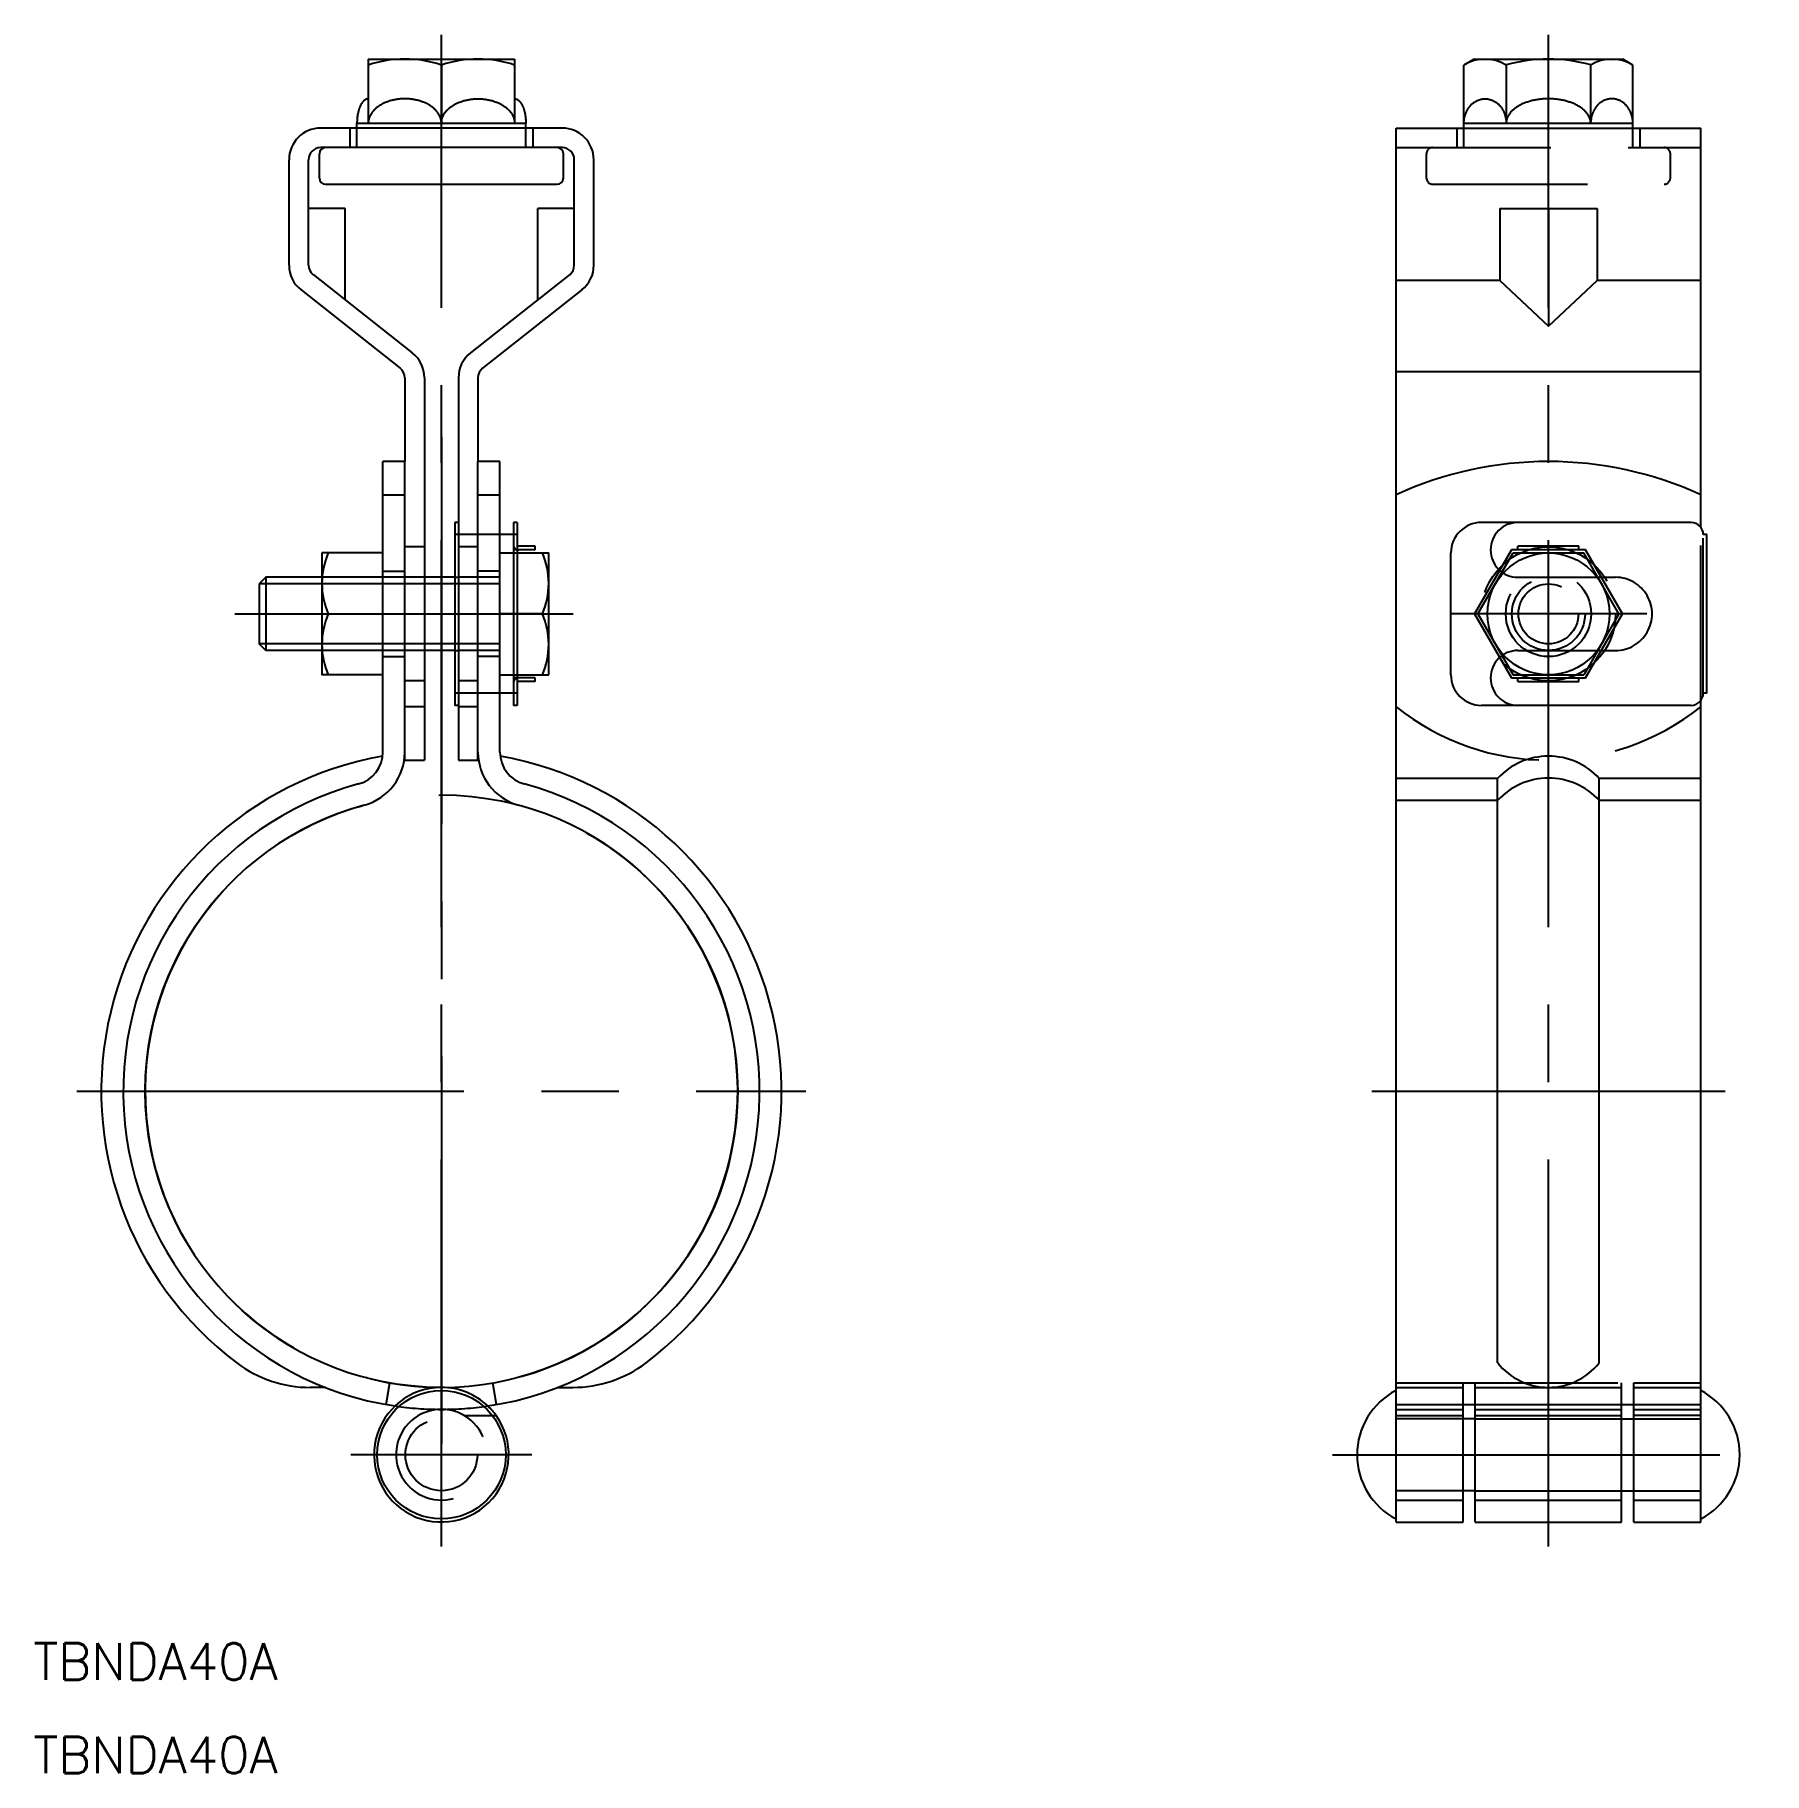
# Model space of a CAD drawing. Extents: x -33 to 108, y -56 to 87.
import ezdxf

# ---------------------------------------------------------------- set-up
doc = ezdxf.new("R2010")
doc.units = 0
for name, pattern in [('CENTER', [50.8, 31.75, -6.35, 6.35, -6.35]), ('DASHED', [19.05, 12.7, -6.35]), ('PHANTOM', [63.5, 31.75, -6.35, 6.35, -6.35, 6.35, -6.35])]:
    doc.linetypes.add(name, pattern=pattern)
doc.layers.get('0').update_dxf_attribs({"linetype": 'CONTINUOUS'})
doc.layers.add('CENTER', color=1, linetype='CENTER')
doc.styles.get("Standard").update_dxf_attribs({"font": 'txt.shx', "height": 3, "bigfont": 'bigfont.shx'})

msp = doc.modelspace()

# ---------------------------------------------------------------- linework, layer by layer
at = {"color": 7, "linetype": 'CONTINUOUS'}
for p, q in [((-6, 84.65), (6, 84.65)), ((-6, 84.65), (-6, 79.4)), ((0, 84.17), (0, 79.4)), ((6, 84.65), (6, 79.4)), ((84.71, 84.65), (83.87, 84.17)), ((83.87, 79), (83.87, 84.17)), ((84.71, 84.65), (96.89, 84.65)), ((87.33, 84.17), (87.33, 79.4)), ((94.26, 84.17), (94.26, 79.4)), ((97.73, 84.17), (96.89, 84.65)), ((97.73, 79), (97.73, 84.17)), ((9.9, 79), (-9.9, 79)), ((-6.93, 79.4), (6.93, 79.4)), ((-6.93, 79), (-6.93, 79.4)), ((6.93, 79), (6.93, 79.4)), ((78.3, 79), (103.3, 79)), ((78.3, 48.93), (78.3, 79)), ((83.87, 79.4), (97.73, 79.4)), ((103.3, 48.93), (103.3, 79)), ((9.9, 77.4), (-9.9, 77.4)), ((-12.5, 67.76), (-12.5, 76.4)), ((-10.9, 67.76), (-10.9, 76.4)), ((-10, 74.9), (-10, 76.9)), ((10, 74.9), (10, 76.9)), ((10.9, 67.76), (10.9, 76.4)), ((12.5, 67.76), (12.5, 76.4)), ((-9.5, 74.4), (9.5, 74.4)), ((-7.9, 72.4), (-10.9, 72.4)), ((-7.9, 64.91), (-7.9, 72.4)), ((7.9, 64.91), (7.9, 72.4)), ((10.9, 72.4), (7.9, 72.4)), ((86.8, 72.4), (86.8, 66.5)), ((86.8, 72.4), (94.8, 72.4)), ((90.8, 72.4), (90.8, 62.75)), ((94.8, 72.4), (94.8, 66.5)), ((-11.51, 65.72), (-3.38, 59.3)), ((-10.52, 66.98), (-2.39, 60.56)), ((10.52, 66.98), (2.39, 60.56)), ((11.51, 65.72), (3.38, 59.3)), ((86.8, 66.5), (78.3, 66.5)), ((86.8, 66.5), (90.8, 62.75)), ((90.8, 62.75), (94.8, 66.5)), ((103.3, 66.5), (94.8, 66.5)), ((-3, 58.52), (-3, 51.65)), ((-1.4, 58.52), (-1.4, 27.15)), ((1.4, 58.52), (1.4, 27.15)), ((3, 58.52), (3, 51.65)), ((103.3, 59), (78.3, 59)), ((-4.8, 27.81), (-4.8, 51.65)), ((-3, 51.65), (-4.8, 51.65)), ((-3, 27.81), (-3, 51.65)), ((3, 27.81), (3, 51.65)), ((4.8, 51.65), (3, 51.65)), ((4.8, 27.81), (4.8, 51.65)), ((-4.8, 48.93), (-3, 48.93)), ((3, 48.93), (4.8, 48.93)), ((78.3, -35.35), (78.3, 48.93)), ((103.3, 46.25), (103.3, 48.93)), ((1.1, 46.65), (1.1, 42.15)), ((1.4, 46.65), (1.1, 46.65)), ((1.4, 46.65), (1.4, 41.65)), ((5.9, 45.65), (4.8, 45.65)), ((5.9, 46.65), (5.9, 31.65)), ((6.2, 46.65), (5.9, 46.65)), ((6.2, 46.65), (6.2, 31.65)), ((102.5, 46.65), (85.3, 46.65)), ((103.8, 45.65), (103.5, 45.65)), ((103.8, 32.65), (103.8, 45.65)), ((7.7, 44.7), (6.35, 44.7)), ((7.7, 44.4), (6.35, 44.4)), ((7.7, 44.4), (7.7, 44.7)), ((87.77, 44.4), (84.74, 39.15)), ((93.83, 44.4), (87.77, 44.4)), ((93.3, 44.7), (88.3, 44.7)), ((88.3, 44.4), (88.3, 44.7)), ((93.3, 44.4), (93.3, 44.7)), ((96.86, 39.15), (93.83, 44.4)), ((-9.8, 44.15), (-9.8, 34.15)), ((-4.8, 44.15), (-9.8, 44.15)), ((4.8, 44.15), (5.9, 44.15)), ((6.2, 44.15), (8.8, 44.15)), ((8.8, 34.15), (8.8, 44.15)), ((82.8, 34.15), (82.8, 44.15)), ((85.02, 39.15), (87.91, 44.15)), ((87.91, 44.15), (93.69, 44.15)), ((96.57, 39.15), (93.69, 44.15)), ((-14.4, 42.15), (-14.94, 41.61)), ((-14.94, 41.61), (-14.94, 36.7)), ((-9.8, 42.15), (-14.4, 42.15)), ((-14.4, 42.15), (-14.4, 36.15)), ((1.1, 42.15), (-1.4, 42.15)), ((1.1, 42.15), (1.4, 42.15)), ((-9.29, 39.15), (-4.8, 39.15)), ((5.9, 39.15), (4.8, 39.15)), ((8.29, 39.15), (6.2, 39.15)), ((84.74, 39.15), (87.77, 33.9)), ((85.02, 39.15), (87.91, 34.15)), ((96.57, 39.15), (93.69, 34.15)), ((93.83, 33.9), (96.86, 39.15)), ((-14.4, 36.15), (-14.94, 36.7)), ((-9.8, 36.15), (-14.4, 36.15)), ((1.1, 36.15), (-1.4, 36.15)), ((1.1, 36.15), (1.1, 31.65)), ((1.1, 36.15), (1.4, 36.15)), ((1.4, 36.65), (1.4, 31.65)), ((-4.8, 34.15), (-9.8, 34.15)), ((4.8, 34.15), (5.9, 34.15)), ((6.2, 34.15), (8.8, 34.15)), ((7.7, 33.9), (6.35, 33.9)), ((7.7, 33.6), (6.35, 33.6)), ((7.7, 33.6), (7.7, 33.9)), ((87.77, 33.9), (93.83, 33.9)), ((87.91, 34.15), (93.69, 34.15)), ((88.3, 33.6), (88.3, 33.9)), ((88.3, 33.6), (93.3, 33.6)), ((93.3, 33.6), (93.3, 33.9)), ((-1.4, 31.54), (-3, 31.54)), ((1.4, 31.65), (1.1, 31.65)), ((3, 31.54), (1.4, 31.54)), ((5.9, 32.65), (4.8, 32.65)), ((6.2, 31.65), (5.9, 31.65)), ((102.5, 31.65), (85.3, 31.65)), ((103.3, -35.35), (103.3, 32.05)), ((103.8, 32.65), (103.5, 32.65)), ((-3, 27.15), (-3, 27.81)), ((-3, 27.15), (-1.4, 27.15)), ((1.4, 27.15), (3, 27.15)), ((3, 27.15), (3, 27.81)), ((86.63, 25.65), (78.3, 25.65)), ((86.63, -22.29), (86.63, 25.65)), ((94.96, -22.29), (94.96, 25.65)), ((103.3, 25.65), (94.96, 25.65)), ((-4.53, -25.7), (-4.22, -23.93)), ((-4.22, -23.93), (-4.22, -23.93)), ((-9.52, -24.3), (-10.77, -24.3)), ((9.52, -24.3), (10.77, -24.3)), ((4.17, -26.6), (4.48, -26.6)), ((78.3, -26.6), (83.8, -26.6)), ((83.8, -25.7), (97.8, -25.7)), ((83.8, -35.35), (83.8, -25.7)), ((84.8, -26.87), (83.8, -26.87)), ((84.8, -35.35), (84.8, -25.7)), ((96.8, -35.35), (96.8, -25.7)), ((96.8, -26.87), (97.8, -26.87)), ((97.8, -35.35), (97.8, -25.7)), ((103.3, -26.6), (97.8, -26.6)), ((84.8, -32.77), (83.8, -32.77)), ((96.8, -32.77), (97.8, -32.77)), ((78.3, -35.35), (83.8, -35.35)), ((84.8, -35.35), (96.8, -35.35)), ((97.8, -35.35), (103.3, -35.35))]:
    msp.add_line(p, q, dxfattribs=at)
at = {"color": 3, "linetype": 'DASHED'}
for p, q in [((-7.5, 79), (-7.5, 77.4)), ((-6.93, 77.4), (-6.93, 79)), ((6.93, 77.4), (6.93, 79)), ((7.5, 79), (7.5, 77.4)), ((83.3, 77.4), (83.3, 79)), ((83.87, 77.4), (83.87, 79)), ((97.73, 77.4), (97.73, 79)), ((98.3, 79), (98.3, 77.4)), ((78.3, 77.4), (103.3, 77.4)), ((80.8, 74.9), (80.8, 76.9)), ((100.8, 74.9), (100.8, 76.9)), ((81.3, 74.4), (100.3, 74.4)), ((1.4, 45.65), (1.1, 45.65)), ((4.8, 45.65), (1.4, 45.65)), ((6.2, 45.65), (5.9, 45.65)), ((103.3, 32.05), (103.3, 46.25)), ((103.5, 32.65), (103.5, 45.65)), ((-1.4, 44.65), (-3, 44.65)), ((3, 44.65), (1.4, 44.65)), ((6.2, 44.4), (5.9, 44.4)), ((5.9, 44.15), (6.2, 44.15)), ((-1.4, 42.15), (-9.8, 42.15)), ((-1.4, 41.61), (-9.8, 41.61)), ((-4.8, 42.65), (-3, 42.65)), ((1.1, 42.15), (1.1, 36.15)), ((4.8, 42.15), (1.4, 42.15)), ((1.4, 41.65), (1.4, 36.65)), ((4.8, 41.61), (1.4, 41.61)), ((4.8, 42.65), (3, 42.65)), ((88.3, 42.15), (96.3, 42.15)), ((6.2, 39.15), (5.9, 39.15)), ((6.2, 39.15), (5.9, 39.15)), ((-1.4, 36.7), (-9.8, 36.7)), ((-1.4, 36.15), (-9.8, 36.15)), ((-4.8, 35.65), (-3, 35.65)), ((4.8, 36.7), (1.4, 36.7)), ((4.8, 36.15), (1.4, 36.15)), ((4.8, 35.65), (3, 35.65)), ((88.3, 36.15), (96.3, 36.15)), ((-1.4, 33.65), (-3, 33.65)), ((3, 33.65), (1.4, 33.65)), ((5.9, 34.15), (6.2, 34.15)), ((6.2, 33.9), (5.9, 33.9)), ((1.4, 32.65), (1.1, 32.65)), ((4.8, 32.65), (1.4, 32.65)), ((6.2, 32.65), (5.9, 32.65)), ((86.63, 23.85), (78.3, 23.85)), ((103.3, 23.85), (94.96, 23.85)), ((4.53, -25.7), (4.22, -23.93)), ((78.3, -23.93), (83.8, -23.93)), ((83.8, -23.93), (97.8, -23.93)), ((83.8, -25.7), (83.8, -23.93)), ((84.8, -25.7), (84.8, -23.93)), ((96.8, -25.7), (96.8, -23.93)), ((97.8, -25.7), (97.8, -23.93)), ((97.8, -23.93), (103.3, -23.93)), ((78.3, -24.3), (83.8, -24.3)), ((84.8, -24.3), (96.8, -24.3)), ((97.8, -24.3), (103.3, -24.3)), ((1.86, -26.6), (4.17, -26.6)), ((78.3, -25.7), (83.8, -25.7)), ((78.3, -26.1), (83.8, -26.1)), ((83.8, -26.87), (78.3, -26.87)), ((84.8, -26.1), (96.8, -26.1)), ((84.8, -26.6), (96.8, -26.6)), ((84.8, -26.87), (96.8, -26.87)), ((97.8, -25.7), (103.3, -25.7)), ((97.8, -26.1), (103.3, -26.1)), ((97.8, -26.87), (103.3, -26.87)), ((83.8, -32.77), (78.3, -32.77)), ((84.8, -32.77), (96.8, -32.77)), ((97.8, -32.77), (103.3, -32.77)), ((78.3, -33.55), (83.8, -33.55)), ((84.8, -33.55), (96.8, -33.55)), ((97.8, -33.55), (103.3, -33.55))]:
    msp.add_line(p, q, dxfattribs=at)
at = {"color": 3, "linetype": 'CONTINUOUS'}
for p, q in [((-9.8, 41.61), (-14.94, 41.61)), ((1.4, 41.61), (-1.4, 41.61)), ((-9.8, 36.7), (-14.94, 36.7)), ((1.4, 36.7), (-1.4, 36.7))]:
    msp.add_line(p, q, dxfattribs=at)
at = {"color": 7, "linetype": 'CONTINUOUS'}
for points in [[(-6, 81.4, 0), (-6.01, 81.4, 0), (-6.02, 81.4, 0), (-6.03, 81.4, 0), (-6.05, 81.4, 0), (-6.06, 81.4, 0), (-6.07, 81.39, 0), (-6.08, 81.39, 0), (-6.09, 81.39, 0), (-6.1, 81.39, 0), (-6.11, 81.39, 0), (-6.12, 81.38, 0), (-6.14, 81.38, 0), (-6.15, 81.37, 0), (-6.16, 81.37, 0), (-6.17, 81.37, 0), (-6.18, 81.36, 0), (-6.19, 81.36, 0), (-6.2, 81.35, 0), (-6.21, 81.35, 0), (-6.23, 81.34, 0), (-6.24, 81.33, 0), (-6.25, 81.33, 0), (-6.26, 81.32, 0), (-6.27, 81.31, 0), (-6.28, 81.31, 0), (-6.29, 81.3, 0), (-6.3, 81.29, 0), (-6.31, 81.28, 0), (-6.32, 81.27, 0), (-6.33, 81.27, 0), (-6.34, 81.26, 0), (-6.36, 81.25, 0), (-6.37, 81.24, 0), (-6.38, 81.23, 0), (-6.39, 81.22, 0), (-6.4, 81.21, 0), (-6.41, 81.2, 0), (-6.42, 81.19, 0), (-6.43, 81.18, 0), (-6.44, 81.16, 0), (-6.45, 81.15, 0), (-6.46, 81.14, 0), (-6.47, 81.13, 0), (-6.48, 81.12, 0), (-6.49, 81.1, 0), (-6.5, 81.09, 0), (-6.51, 81.08, 0), (-6.52, 81.06, 0), (-6.53, 81.05, 0), (-6.53, 81.04, 0), (-6.54, 81.02, 0), (-6.55, 81.01, 0), (-6.56, 80.99, 0), (-6.57, 80.98, 0), (-6.58, 80.96, 0), (-6.59, 80.95, 0), (-6.6, 80.93, 0), (-6.61, 80.91, 0), (-6.61, 80.9, 0), (-6.62, 80.88, 0), (-6.63, 80.87, 0), (-6.64, 80.85, 0), (-6.65, 80.83, 0), (-6.66, 80.81, 0), (-6.66, 80.8, 0), (-6.67, 80.78, 0), (-6.68, 80.76, 0), (-6.69, 80.74, 0), (-6.7, 80.72, 0), (-6.7, 80.71, 0), (-6.71, 80.69, 0), (-6.72, 80.67, 0), (-6.72, 80.65, 0), (-6.73, 80.63, 0), (-6.74, 80.61, 0), (-6.75, 80.59, 0), (-6.75, 80.57, 0), (-6.76, 80.55, 0), (-6.77, 80.53, 0), (-6.77, 80.51, 0), (-6.78, 80.49, 0), (-6.78, 80.47, 0), (-6.79, 80.45, 0), (-6.8, 80.43, 0), (-6.8, 80.41, 0), (-6.81, 80.39, 0), (-6.81, 80.36, 0), (-6.82, 80.34, 0), (-6.82, 80.32, 0), (-6.83, 80.3, 0), (-6.83, 80.28, 0), (-6.84, 80.26, 0), (-6.84, 80.23, 0), (-6.85, 80.21, 0), (-6.85, 80.19, 0), (-6.86, 80.17, 0), (-6.86, 80.14, 0), (-6.87, 80.12, 0), (-6.87, 80.1, 0), (-6.87, 80.07, 0), (-6.88, 80.05, 0), (-6.88, 80.03, 0), (-6.88, 80, 0), (-6.89, 79.98, 0), (-6.89, 79.96, 0), (-6.89, 79.93, 0), (-6.9, 79.91, 0), (-6.9, 79.89, 0), (-6.9, 79.86, 0), (-6.91, 79.84, 0), (-6.91, 79.81, 0), (-6.91, 79.79, 0), (-6.91, 79.77, 0), (-6.91, 79.74, 0), (-6.92, 79.72, 0), (-6.92, 79.69, 0), (-6.92, 79.67, 0), (-6.92, 79.64, 0), (-6.92, 79.62, 0), (-6.92, 79.6, 0), (-6.92, 79.57, 0), (-6.93, 79.55, 0), (-6.93, 79.52, 0), (-6.93, 79.5, 0), (-6.93, 79.47, 0), (-6.93, 79.45, 0), (-6.93, 79.42, 0), (-6.93, 79.4, 0)], [(0, 79.4, 0), (0, 79.45, 0), (0, 79.5, 0), (-0.01, 79.55, 0), (-0.01, 79.6, 0), (-0.02, 79.64, 0), (-0.03, 79.69, 0), (-0.04, 79.74, 0), (-0.06, 79.79, 0), (-0.07, 79.84, 0), (-0.09, 79.89, 0), (-0.11, 79.93, 0), (-0.13, 79.98, 0), (-0.15, 80.03, 0), (-0.18, 80.07, 0), (-0.2, 80.12, 0), (-0.23, 80.17, 0), (-0.26, 80.21, 0), (-0.29, 80.26, 0), (-0.32, 80.3, 0), (-0.35, 80.34, 0), (-0.39, 80.39, 0), (-0.43, 80.43, 0), (-0.47, 80.47, 0), (-0.51, 80.51, 0), (-0.55, 80.55, 0), (-0.59, 80.59, 0), (-0.63, 80.63, 0), (-0.68, 80.67, 0), (-0.73, 80.71, 0), (-0.78, 80.74, 0), (-0.83, 80.78, 0), (-0.88, 80.81, 0), (-0.93, 80.85, 0), (-0.99, 80.88, 0), (-1.04, 80.91, 0), (-1.1, 80.95, 0), (-1.15, 80.98, 0), (-1.21, 81.01, 0), (-1.27, 81.04, 0), (-1.33, 81.06, 0), (-1.4, 81.09, 0), (-1.46, 81.12, 0), (-1.52, 81.14, 0), (-1.59, 81.16, 0), (-1.65, 81.19, 0), (-1.72, 81.21, 0), (-1.78, 81.23, 0), (-1.85, 81.25, 0), (-1.92, 81.27, 0), (-1.99, 81.28, 0), (-2.06, 81.3, 0), (-2.13, 81.31, 0), (-2.2, 81.33, 0), (-2.27, 81.34, 0), (-2.34, 81.35, 0), (-2.41, 81.36, 0), (-2.49, 81.37, 0), (-2.56, 81.38, 0), (-2.63, 81.39, 0), (-2.71, 81.39, 0), (-2.78, 81.39, 0), (-2.85, 81.4, 0), (-2.93, 81.4, 0), (-3, 81.4, 0), (-3.07, 81.4, 0), (-3.15, 81.4, 0), (-3.22, 81.39, 0), (-3.29, 81.39, 0), (-3.37, 81.39, 0), (-3.44, 81.38, 0), (-3.51, 81.37, 0), (-3.59, 81.36, 0), (-3.66, 81.35, 0), (-3.73, 81.34, 0), (-3.8, 81.33, 0), (-3.87, 81.31, 0), (-3.94, 81.3, 0), (-4.01, 81.28, 0), (-4.08, 81.27, 0), (-4.15, 81.25, 0), (-4.22, 81.23, 0), (-4.28, 81.21, 0), (-4.35, 81.19, 0), (-4.41, 81.16, 0), (-4.48, 81.14, 0), (-4.54, 81.12, 0), (-4.6, 81.09, 0), (-4.67, 81.06, 0), (-4.73, 81.04, 0), (-4.79, 81.01, 0), (-4.85, 80.98, 0), (-4.9, 80.95, 0), (-4.96, 80.91, 0), (-5.01, 80.88, 0), (-5.07, 80.85, 0), (-5.12, 80.81, 0), (-5.17, 80.78, 0), (-5.22, 80.74, 0), (-5.27, 80.71, 0), (-5.32, 80.67, 0), (-5.37, 80.63, 0), (-5.41, 80.59, 0), (-5.45, 80.55, 0), (-5.49, 80.51, 0), (-5.53, 80.47, 0), (-5.57, 80.43, 0), (-5.61, 80.39, 0), (-5.65, 80.34, 0), (-5.68, 80.3, 0), (-5.71, 80.26, 0), (-5.74, 80.21, 0), (-5.77, 80.17, 0), (-5.8, 80.12, 0), (-5.82, 80.07, 0), (-5.85, 80.03, 0), (-5.87, 79.98, 0), (-5.89, 79.93, 0), (-5.91, 79.89, 0), (-5.93, 79.84, 0), (-5.94, 79.79, 0), (-5.96, 79.74, 0), (-5.97, 79.69, 0), (-5.98, 79.64, 0), (-5.99, 79.6, 0), (-5.99, 79.55, 0), (-6, 79.5, 0), (-6, 79.45, 0), (-6, 79.4, 0)], [(0, 79.4, 0), (0, 79.45, 0), (0, 79.5, 0), (0.01, 79.55, 0), (0.01, 79.6, 0), (0.02, 79.64, 0), (0.03, 79.69, 0), (0.04, 79.74, 0), (0.06, 79.79, 0), (0.07, 79.84, 0), (0.09, 79.89, 0), (0.11, 79.93, 0), (0.13, 79.98, 0), (0.15, 80.03, 0), (0.18, 80.07, 0), (0.2, 80.12, 0), (0.23, 80.17, 0), (0.26, 80.21, 0), (0.29, 80.26, 0), (0.32, 80.3, 0), (0.35, 80.34, 0), (0.39, 80.39, 0), (0.43, 80.43, 0), (0.47, 80.47, 0), (0.51, 80.51, 0), (0.55, 80.55, 0), (0.59, 80.59, 0), (0.63, 80.63, 0), (0.68, 80.67, 0), (0.73, 80.71, 0), (0.78, 80.74, 0), (0.83, 80.78, 0), (0.88, 80.81, 0), (0.93, 80.85, 0), (0.99, 80.88, 0), (1.04, 80.91, 0), (1.1, 80.95, 0), (1.15, 80.98, 0), (1.21, 81.01, 0), (1.27, 81.04, 0), (1.33, 81.06, 0), (1.4, 81.09, 0), (1.46, 81.12, 0), (1.52, 81.14, 0), (1.59, 81.16, 0), (1.65, 81.19, 0), (1.72, 81.21, 0), (1.78, 81.23, 0), (1.85, 81.25, 0), (1.92, 81.27, 0), (1.99, 81.28, 0), (2.06, 81.3, 0), (2.13, 81.31, 0), (2.2, 81.33, 0), (2.27, 81.34, 0), (2.34, 81.35, 0), (2.41, 81.36, 0), (2.49, 81.37, 0), (2.56, 81.38, 0), (2.63, 81.39, 0), (2.71, 81.39, 0), (2.78, 81.39, 0), (2.85, 81.4, 0), (2.93, 81.4, 0), (3, 81.4, 0), (3.07, 81.4, 0), (3.15, 81.4, 0), (3.22, 81.39, 0), (3.29, 81.39, 0), (3.37, 81.39, 0), (3.44, 81.38, 0), (3.51, 81.37, 0), (3.59, 81.36, 0), (3.66, 81.35, 0), (3.73, 81.34, 0), (3.8, 81.33, 0), (3.87, 81.31, 0), (3.94, 81.3, 0), (4.01, 81.28, 0), (4.08, 81.27, 0), (4.15, 81.25, 0), (4.22, 81.23, 0), (4.28, 81.21, 0), (4.35, 81.19, 0), (4.41, 81.16, 0), (4.48, 81.14, 0), (4.54, 81.12, 0), (4.6, 81.09, 0), (4.67, 81.06, 0), (4.73, 81.04, 0), (4.79, 81.01, 0), (4.85, 80.98, 0), (4.9, 80.95, 0), (4.96, 80.91, 0), (5.01, 80.88, 0), (5.07, 80.85, 0), (5.12, 80.81, 0), (5.17, 80.78, 0), (5.22, 80.74, 0), (5.27, 80.71, 0), (5.32, 80.67, 0), (5.37, 80.63, 0), (5.41, 80.59, 0), (5.45, 80.55, 0), (5.49, 80.51, 0), (5.53, 80.47, 0), (5.57, 80.43, 0), (5.61, 80.39, 0), (5.65, 80.34, 0), (5.68, 80.3, 0), (5.71, 80.26, 0), (5.74, 80.21, 0), (5.77, 80.17, 0), (5.8, 80.12, 0), (5.82, 80.07, 0), (5.85, 80.03, 0), (5.87, 79.98, 0), (5.89, 79.93, 0), (5.91, 79.89, 0), (5.93, 79.84, 0), (5.94, 79.79, 0), (5.96, 79.74, 0), (5.97, 79.69, 0), (5.98, 79.64, 0), (5.99, 79.6, 0), (5.99, 79.55, 0), (6, 79.5, 0), (6, 79.45, 0), (6, 79.4, 0)], [(6, 81.4, 0), (6.01, 81.4, 0), (6.02, 81.4, 0), (6.03, 81.4, 0), (6.05, 81.4, 0), (6.06, 81.4, 0), (6.07, 81.39, 0), (6.08, 81.39, 0), (6.09, 81.39, 0), (6.1, 81.39, 0), (6.11, 81.39, 0), (6.12, 81.38, 0), (6.14, 81.38, 0), (6.15, 81.37, 0), (6.16, 81.37, 0), (6.17, 81.37, 0), (6.18, 81.36, 0), (6.19, 81.36, 0), (6.2, 81.35, 0), (6.21, 81.35, 0), (6.23, 81.34, 0), (6.24, 81.33, 0), (6.25, 81.33, 0), (6.26, 81.32, 0), (6.27, 81.31, 0), (6.28, 81.31, 0), (6.29, 81.3, 0), (6.3, 81.29, 0), (6.31, 81.28, 0), (6.32, 81.27, 0), (6.33, 81.27, 0), (6.34, 81.26, 0), (6.36, 81.25, 0), (6.37, 81.24, 0), (6.38, 81.23, 0), (6.39, 81.22, 0), (6.4, 81.21, 0), (6.41, 81.2, 0), (6.42, 81.19, 0), (6.43, 81.18, 0), (6.44, 81.16, 0), (6.45, 81.15, 0), (6.46, 81.14, 0), (6.47, 81.13, 0), (6.48, 81.12, 0), (6.49, 81.1, 0), (6.5, 81.09, 0), (6.51, 81.08, 0), (6.52, 81.06, 0), (6.53, 81.05, 0), (6.53, 81.04, 0), (6.54, 81.02, 0), (6.55, 81.01, 0), (6.56, 80.99, 0), (6.57, 80.98, 0), (6.58, 80.96, 0), (6.59, 80.95, 0), (6.6, 80.93, 0), (6.61, 80.91, 0), (6.61, 80.9, 0), (6.62, 80.88, 0), (6.63, 80.87, 0), (6.64, 80.85, 0), (6.65, 80.83, 0), (6.66, 80.81, 0), (6.66, 80.8, 0), (6.67, 80.78, 0), (6.68, 80.76, 0), (6.69, 80.74, 0), (6.7, 80.72, 0), (6.7, 80.71, 0), (6.71, 80.69, 0), (6.72, 80.67, 0), (6.72, 80.65, 0), (6.73, 80.63, 0), (6.74, 80.61, 0), (6.75, 80.59, 0), (6.75, 80.57, 0), (6.76, 80.55, 0), (6.77, 80.53, 0), (6.77, 80.51, 0), (6.78, 80.49, 0), (6.78, 80.47, 0), (6.79, 80.45, 0), (6.8, 80.43, 0), (6.8, 80.41, 0), (6.81, 80.39, 0), (6.81, 80.36, 0), (6.82, 80.34, 0), (6.82, 80.32, 0), (6.83, 80.3, 0), (6.83, 80.28, 0), (6.84, 80.26, 0), (6.84, 80.23, 0), (6.85, 80.21, 0), (6.85, 80.19, 0), (6.86, 80.17, 0), (6.86, 80.14, 0), (6.87, 80.12, 0), (6.87, 80.1, 0), (6.87, 80.07, 0), (6.88, 80.05, 0), (6.88, 80.03, 0), (6.88, 80, 0), (6.89, 79.98, 0), (6.89, 79.96, 0), (6.89, 79.93, 0), (6.9, 79.91, 0), (6.9, 79.89, 0), (6.9, 79.86, 0), (6.91, 79.84, 0), (6.91, 79.81, 0), (6.91, 79.79, 0), (6.91, 79.77, 0), (6.91, 79.74, 0), (6.92, 79.72, 0), (6.92, 79.69, 0), (6.92, 79.67, 0), (6.92, 79.64, 0), (6.92, 79.62, 0), (6.92, 79.6, 0), (6.92, 79.57, 0), (6.93, 79.55, 0), (6.93, 79.52, 0), (6.93, 79.5, 0), (6.93, 79.47, 0), (6.93, 79.45, 0), (6.93, 79.42, 0), (6.93, 79.4, 0)], [(83.87, 79.4, 0), (83.87, 79.45, 0), (83.87, 79.5, 0), (83.87, 79.55, 0), (83.88, 79.6, 0), (83.88, 79.64, 0), (83.89, 79.69, 0), (83.9, 79.74, 0), (83.9, 79.79, 0), (83.91, 79.84, 0), (83.92, 79.89, 0), (83.93, 79.93, 0), (83.94, 79.98, 0), (83.96, 80.03, 0), (83.97, 80.07, 0), (83.99, 80.12, 0), (84, 80.17, 0), (84.02, 80.21, 0), (84.04, 80.26, 0), (84.06, 80.3, 0), (84.07, 80.34, 0), (84.1, 80.39, 0), (84.12, 80.43, 0), (84.14, 80.47, 0), (84.16, 80.51, 0), (84.19, 80.55, 0), (84.21, 80.59, 0), (84.24, 80.63, 0), (84.26, 80.67, 0), (84.29, 80.71, 0), (84.32, 80.74, 0), (84.35, 80.78, 0), (84.38, 80.81, 0), (84.41, 80.85, 0), (84.44, 80.88, 0), (84.47, 80.91, 0), (84.5, 80.95, 0), (84.54, 80.98, 0), (84.57, 81.01, 0), (84.6, 81.04, 0), (84.64, 81.06, 0), (84.68, 81.09, 0), (84.71, 81.12, 0), (84.75, 81.14, 0), (84.79, 81.16, 0), (84.82, 81.19, 0), (84.86, 81.21, 0), (84.9, 81.23, 0), (84.94, 81.25, 0), (84.98, 81.27, 0), (85.02, 81.28, 0), (85.06, 81.3, 0), (85.1, 81.31, 0), (85.14, 81.33, 0), (85.18, 81.34, 0), (85.22, 81.35, 0), (85.26, 81.36, 0), (85.31, 81.37, 0), (85.35, 81.38, 0), (85.39, 81.39, 0), (85.43, 81.39, 0), (85.47, 81.39, 0), (85.52, 81.4, 0), (85.56, 81.4, 0), (85.6, 81.4, 0), (85.64, 81.4, 0), (85.69, 81.4, 0), (85.73, 81.39, 0), (85.77, 81.39, 0), (85.81, 81.39, 0), (85.86, 81.38, 0), (85.9, 81.37, 0), (85.94, 81.36, 0), (85.98, 81.35, 0), (86.02, 81.34, 0), (86.06, 81.33, 0), (86.1, 81.31, 0), (86.15, 81.3, 0), (86.19, 81.28, 0), (86.23, 81.27, 0), (86.26, 81.25, 0), (86.3, 81.23, 0), (86.34, 81.21, 0), (86.38, 81.19, 0), (86.42, 81.16, 0), (86.46, 81.14, 0), (86.49, 81.12, 0), (86.53, 81.09, 0), (86.56, 81.06, 0), (86.6, 81.04, 0), (86.63, 81.01, 0), (86.67, 80.98, 0), (86.7, 80.95, 0), (86.73, 80.91, 0), (86.77, 80.88, 0), (86.8, 80.85, 0), (86.83, 80.81, 0), (86.86, 80.78, 0), (86.89, 80.74, 0), (86.91, 80.71, 0), (86.94, 80.67, 0), (86.97, 80.63, 0), (86.99, 80.59, 0), (87.02, 80.55, 0), (87.04, 80.51, 0), (87.07, 80.47, 0), (87.09, 80.43, 0), (87.11, 80.39, 0), (87.13, 80.34, 0), (87.15, 80.3, 0), (87.17, 80.26, 0), (87.19, 80.21, 0), (87.2, 80.17, 0), (87.22, 80.12, 0), (87.23, 80.07, 0), (87.25, 80.03, 0), (87.26, 79.98, 0), (87.27, 79.93, 0), (87.28, 79.89, 0), (87.29, 79.84, 0), (87.3, 79.79, 0), (87.31, 79.74, 0), (87.32, 79.69, 0), (87.32, 79.64, 0), (87.33, 79.6, 0), (87.33, 79.55, 0), (87.33, 79.5, 0), (87.33, 79.45, 0), (87.33, 79.4, 0)], [(94.26, 79.4, 0), (94.26, 79.45, 0), (94.26, 79.5, 0), (94.25, 79.55, 0), (94.25, 79.6, 0), (94.24, 79.64, 0), (94.22, 79.69, 0), (94.21, 79.74, 0), (94.2, 79.79, 0), (94.18, 79.84, 0), (94.16, 79.89, 0), (94.14, 79.93, 0), (94.11, 79.98, 0), (94.09, 80.03, 0), (94.06, 80.07, 0), (94.03, 80.12, 0), (94, 80.17, 0), (93.97, 80.21, 0), (93.93, 80.26, 0), (93.89, 80.3, 0), (93.85, 80.34, 0), (93.81, 80.39, 0), (93.77, 80.43, 0), (93.72, 80.47, 0), (93.68, 80.51, 0), (93.63, 80.55, 0), (93.58, 80.59, 0), (93.53, 80.63, 0), (93.48, 80.67, 0), (93.42, 80.71, 0), (93.36, 80.74, 0), (93.31, 80.78, 0), (93.25, 80.81, 0), (93.19, 80.85, 0), (93.12, 80.88, 0), (93.06, 80.91, 0), (93, 80.95, 0), (92.93, 80.98, 0), (92.86, 81.01, 0), (92.79, 81.04, 0), (92.72, 81.06, 0), (92.65, 81.09, 0), (92.58, 81.12, 0), (92.51, 81.14, 0), (92.43, 81.16, 0), (92.36, 81.19, 0), (92.28, 81.21, 0), (92.2, 81.23, 0), (92.12, 81.25, 0), (92.05, 81.27, 0), (91.97, 81.28, 0), (91.88, 81.3, 0), (91.8, 81.31, 0), (91.72, 81.33, 0), (91.64, 81.34, 0), (91.56, 81.35, 0), (91.47, 81.36, 0), (91.39, 81.37, 0), (91.31, 81.38, 0), (91.22, 81.39, 0), (91.14, 81.39, 0), (91.05, 81.39, 0), (90.97, 81.4, 0), (90.88, 81.4, 0), (90.8, 81.4, 0), (90.71, 81.4, 0), (90.63, 81.4, 0), (90.54, 81.39, 0), (90.46, 81.39, 0), (90.37, 81.39, 0), (90.29, 81.38, 0), (90.21, 81.37, 0), (90.12, 81.36, 0), (90.04, 81.35, 0), (89.96, 81.34, 0), (89.87, 81.33, 0), (89.79, 81.31, 0), (89.71, 81.3, 0), (89.63, 81.28, 0), (89.55, 81.27, 0), (89.47, 81.25, 0), (89.39, 81.23, 0), (89.32, 81.21, 0), (89.24, 81.19, 0), (89.17, 81.16, 0), (89.09, 81.14, 0), (89.02, 81.12, 0), (88.94, 81.09, 0), (88.87, 81.06, 0), (88.8, 81.04, 0), (88.73, 81.01, 0), (88.67, 80.98, 0), (88.6, 80.95, 0), (88.54, 80.91, 0), (88.47, 80.88, 0), (88.41, 80.85, 0), (88.35, 80.81, 0), (88.29, 80.78, 0), (88.23, 80.74, 0), (88.18, 80.71, 0), (88.12, 80.67, 0), (88.07, 80.63, 0), (88.02, 80.59, 0), (87.97, 80.55, 0), (87.92, 80.51, 0), (87.87, 80.47, 0), (87.83, 80.43, 0), (87.78, 80.39, 0), (87.74, 80.34, 0), (87.7, 80.3, 0), (87.67, 80.26, 0), (87.63, 80.21, 0), (87.6, 80.17, 0), (87.57, 80.12, 0), (87.54, 80.07, 0), (87.51, 80.03, 0), (87.48, 79.98, 0), (87.46, 79.93, 0), (87.44, 79.89, 0), (87.42, 79.84, 0), (87.4, 79.79, 0), (87.39, 79.74, 0), (87.37, 79.69, 0), (87.36, 79.64, 0), (87.35, 79.6, 0), (87.34, 79.55, 0), (87.34, 79.5, 0), (87.34, 79.45, 0), (87.33, 79.4, 0)], [(97.73, 79.4, 0), (97.73, 79.45, 0), (97.72, 79.5, 0), (97.72, 79.55, 0), (97.72, 79.6, 0), (97.71, 79.64, 0), (97.71, 79.69, 0), (97.7, 79.74, 0), (97.69, 79.79, 0), (97.68, 79.84, 0), (97.67, 79.89, 0), (97.66, 79.93, 0), (97.65, 79.98, 0), (97.64, 80.03, 0), (97.63, 80.07, 0), (97.61, 80.12, 0), (97.59, 80.17, 0), (97.58, 80.21, 0), (97.56, 80.26, 0), (97.54, 80.3, 0), (97.52, 80.34, 0), (97.5, 80.39, 0), (97.48, 80.43, 0), (97.46, 80.47, 0), (97.43, 80.51, 0), (97.41, 80.55, 0), (97.39, 80.59, 0), (97.36, 80.63, 0), (97.33, 80.67, 0), (97.31, 80.71, 0), (97.28, 80.74, 0), (97.25, 80.78, 0), (97.22, 80.81, 0), (97.19, 80.85, 0), (97.16, 80.88, 0), (97.13, 80.91, 0), (97.09, 80.95, 0), (97.06, 80.98, 0), (97.03, 81.01, 0), (96.99, 81.04, 0), (96.96, 81.06, 0), (96.92, 81.09, 0), (96.88, 81.12, 0), (96.85, 81.14, 0), (96.81, 81.16, 0), (96.77, 81.19, 0), (96.73, 81.21, 0), (96.7, 81.23, 0), (96.66, 81.25, 0), (96.62, 81.27, 0), (96.58, 81.28, 0), (96.54, 81.3, 0), (96.5, 81.31, 0), (96.46, 81.33, 0), (96.42, 81.34, 0), (96.37, 81.35, 0), (96.33, 81.36, 0), (96.29, 81.37, 0), (96.25, 81.38, 0), (96.21, 81.39, 0), (96.16, 81.39, 0), (96.12, 81.39, 0), (96.08, 81.4, 0), (96.04, 81.4, 0), (95.99, 81.4, 0), (95.95, 81.4, 0), (95.91, 81.4, 0), (95.87, 81.39, 0), (95.82, 81.39, 0), (95.78, 81.39, 0), (95.74, 81.38, 0), (95.7, 81.37, 0), (95.66, 81.36, 0), (95.61, 81.35, 0), (95.57, 81.34, 0), (95.53, 81.33, 0), (95.49, 81.31, 0), (95.45, 81.3, 0), (95.41, 81.28, 0), (95.37, 81.27, 0), (95.33, 81.25, 0), (95.29, 81.23, 0), (95.25, 81.21, 0), (95.22, 81.19, 0), (95.18, 81.16, 0), (95.14, 81.14, 0), (95.1, 81.12, 0), (95.07, 81.09, 0), (95.03, 81.06, 0), (95, 81.04, 0), (94.96, 81.01, 0), (94.93, 80.98, 0), (94.9, 80.95, 0), (94.86, 80.91, 0), (94.83, 80.88, 0), (94.8, 80.85, 0), (94.77, 80.81, 0), (94.74, 80.78, 0), (94.71, 80.74, 0), (94.68, 80.71, 0), (94.66, 80.67, 0), (94.63, 80.63, 0), (94.6, 80.59, 0), (94.58, 80.55, 0), (94.55, 80.51, 0), (94.53, 80.47, 0), (94.51, 80.43, 0), (94.49, 80.39, 0), (94.47, 80.34, 0), (94.45, 80.3, 0), (94.43, 80.26, 0), (94.41, 80.21, 0), (94.39, 80.17, 0), (94.38, 80.12, 0), (94.36, 80.07, 0), (94.35, 80.03, 0), (94.34, 79.98, 0), (94.33, 79.93, 0), (94.31, 79.89, 0), (94.3, 79.84, 0), (94.3, 79.79, 0), (94.29, 79.74, 0), (94.28, 79.69, 0), (94.28, 79.64, 0), (94.27, 79.6, 0), (94.27, 79.55, 0), (94.26, 79.5, 0), (94.26, 79.45, 0), (94.26, 79.4, 0)]]:
    msp.add_polyline3d(points, dxfattribs=at)
at = {"color": 3, "linetype": 'DASHED'}
for centre, radius in [((90.8, 39.15), 5.5), ((90.8, 39.15), 3.5), ((90.8, 39.15), 3), ((90.8, 39.15), 2.46), ((0, -29.82), 2.95)]:
    msp.add_circle(centre, radius, dxfattribs=at)
at = {"color": 7, "linetype": 'CONTINUOUS'}
for centre, radius in [((90.8, 39.15), 5), ((0, -29.82), 5.27)]:
    msp.add_circle(centre, radius, dxfattribs=at)
at = {"color": 3, "linetype": 'PHANTOM'}
msp.add_circle((0, 0), 24.3, dxfattribs=at)
at = {"color": 7, "linetype": 'CONTINUOUS'}
for centre, radius, start, end in [((-3, 75.13), 9.53, 71.6416, 108.3584), ((3, 75.13), 9.53, 71.6416, 108.3584), ((85.6, 81.32), 3.34, 58.7276, 121.2724), ((90.8, 72.04), 12.62, 74.0672, 105.9328), ((95.99, 81.32), 3.34, 58.7276, 121.2724), ((-9.9, 76.4), 2.6, 90, 180), ((9.9, 76.4), 2.6, 0, 90), ((-9.9, 76.4), 1, 90, 180), ((-9.5, 76.9), 0.5, 90, 180), ((9.5, 76.9), 0.5, 0, 90), ((9.9, 76.4), 1, 0, 90), ((-9.5, 74.9), 0.5, 180, 270), ((9.5, 74.9), 0.5, 270, 360), ((-9.9, 67.76), 2.6, 180, 231.7098), ((-9.9, 67.76), 1, 180, 231.7098), ((9.9, 67.76), 1, 308.2902, 0), ((9.9, 67.76), 2.6, 308.2902, 0), ((-4, 58.52), 2.6, 0, 51.7098), ((4, 58.52), 2.6, 128.2902, 180), ((-4, 58.52), 1, 0, 51.7098), ((4, 58.52), 1, 128.2902, 180), ((90.8, 21.65), 30, 65.3757, 114.6243), ((85.3, 44.15), 2.5, 90, 180), ((102.5, 45.65), 1, 0, 90), ((6.35, 44.85), 0.15, 180, 270), ((6.35, 44.85), 0.45, 250.5288, 270), ((-3.45, 41.65), 6.35, 156.815, 203.185), ((2.45, 41.65), 6.35, 336.815, 23.185), ((-3.45, 36.65), 6.35, 156.815, 203.185), ((2.45, 36.65), 6.35, 336.815, 23.185), ((6.35, 33.45), 0.45, 90, 109.4712), ((6.35, 33.45), 0.15, 90, 180), ((85.3, 34.15), 2.5, 180, 270), ((102.5, 32.65), 1, 270, 0), ((0, 0), 27.9, 99.9477, 233.0235), ((-7.5, 27.81), 2.7, 285.0948, 0), ((-7.5, 27.81), 4.5, 285.0948, 0), ((7.5, 27.81), 4.5, 180, 254.9052), ((7.5, 27.81), 2.7, 180, 254.9052), ((0, 0), 27.9, 306.9765, 80.0523), ((90.8, 21.81), 5.67, 42.6764, 137.3236), ((0, 0), 26.1, 105.0948, 261.6148), ((0, 0), 26.1, 278.3852, 74.9052), ((0, 0), 24.3, 105.0883, 74.9097), ((-10.77, -14.3), 10, 233.0236, 269.9999), ((10.77, -14.3), 10, 270.0001, 306.9764), ((90.8, -18.98), 5.32, 218.482, 321.518), ((0, -29.82), 5.52, 90, 35.6991), ((81.04, -29.82), 5.94, 117.4918, 242.5082), ((100.55, -29.82), 5.94, 297.4918, 62.5082), ((0, -29.82), 5.52, 35.6991, 46.4345)]:
    msp.add_arc(centre, radius, start, end, dxfattribs=at)
at = {"color": 3, "linetype": 'DASHED'}
for centre, radius, start, end in [((81.3, 76.9), 0.5, 90, 180), ((100.3, 76.9), 0.5, 0, 90), ((81.3, 74.9), 0.5, 180, 270), ((100.3, 74.9), 0.5, 270, 0), ((88.3, 44.4), 2.25, 90, 270), ((6.35, 44.85), 0.45, 180, 250.5288), ((96.3, 39.15), 3, 269.992, 90.008), ((88.3, 33.9), 2.25, 90, 270), ((6.35, 33.45), 0.45, 109.4712, 180), ((90.8, 47.15), 20, 231.3178, 308.6822), ((90.8, 20.01), 5.67, 42.6765, 137.3235), ((0, -29.82), 5.52, 46.4345, 90), ((0, 0), 26.1, 261.6148, 270), ((0, -29.82), 3.72, 90, 59.961), ((0, 0), 26.1, 270, 278.3852), ((0, -29.82), 3.72, 59.961, 90)]:
    msp.add_arc(centre, radius, start, end, dxfattribs=at)
at = {"layer": 'CENTER', "color": 1, "linetype": 'CENTER'}
for p, q in [((0, -37.35), (0, 86.65)), ((90.8, -37.35), (90.8, 86.65)), ((0, 53.65), (0, -34.9)), ((-16.94, 39.15), (10.8, 39.15)), ((98.86, 39.15), (82.74, 39.15)), ((-29.9, 0), (29.9, 0)), ((76.3, 0), (105.3, 0)), ((7.42, -29.82), (-7.42, -29.82)), ((73.1, -29.82), (108.5, -29.82))]:
    msp.add_line(p, q, dxfattribs=at)

# ---------------------------------------------------------------- texts
at = {"color": 7, "linetype": 'CONTINUOUS'}
for p in [(-33.48, -48.29), (-33.48, -55.95)]:
    msp.add_text('TBNDA40A', height=3, dxfattribs=at).set_placement(p)

doc.saveas('drawing.dxf')
